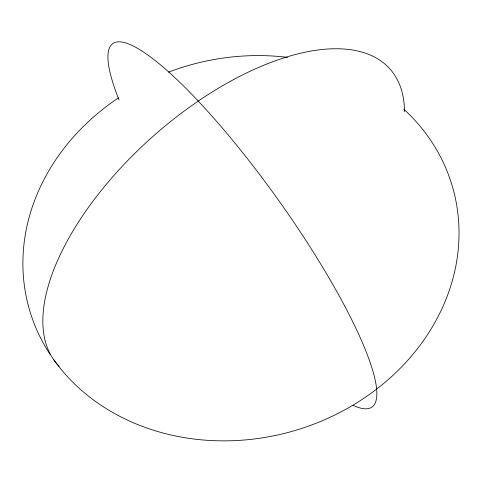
<?xml version="1.0" encoding="UTF-8"?>
<svg xmlns="http://www.w3.org/2000/svg" width="483" height="483" viewBox="0 0 483 483"><rect width="100%" height="100%" fill="white"/><g stroke="black" fill="none" stroke-linecap="round" stroke-linejoin="round"><path stroke-width="0.72" d="M59.204 366.295A222.409 106.984 -41.6 0 1 184.953 110.51A222.409 106.984 -41.6 0 1 404.519 111.833M119.029 99.903A223.206 43.977 54.5 0 1 255.67 169.291A223.206 43.977 54.5 0 1 353.151 405.37M403.74 109.098A220.26 190.121 -16.2 0 1 369.948 394.074A220.26 190.121 -16.2 0 1 53.679 359.66M50.256 354.655A220.26 190.121 -16.2 0 1 118.625 97.777M168.543 72.13A220.26 190.121 -16.2 0 1 287.494 57.368"/></g></svg>
